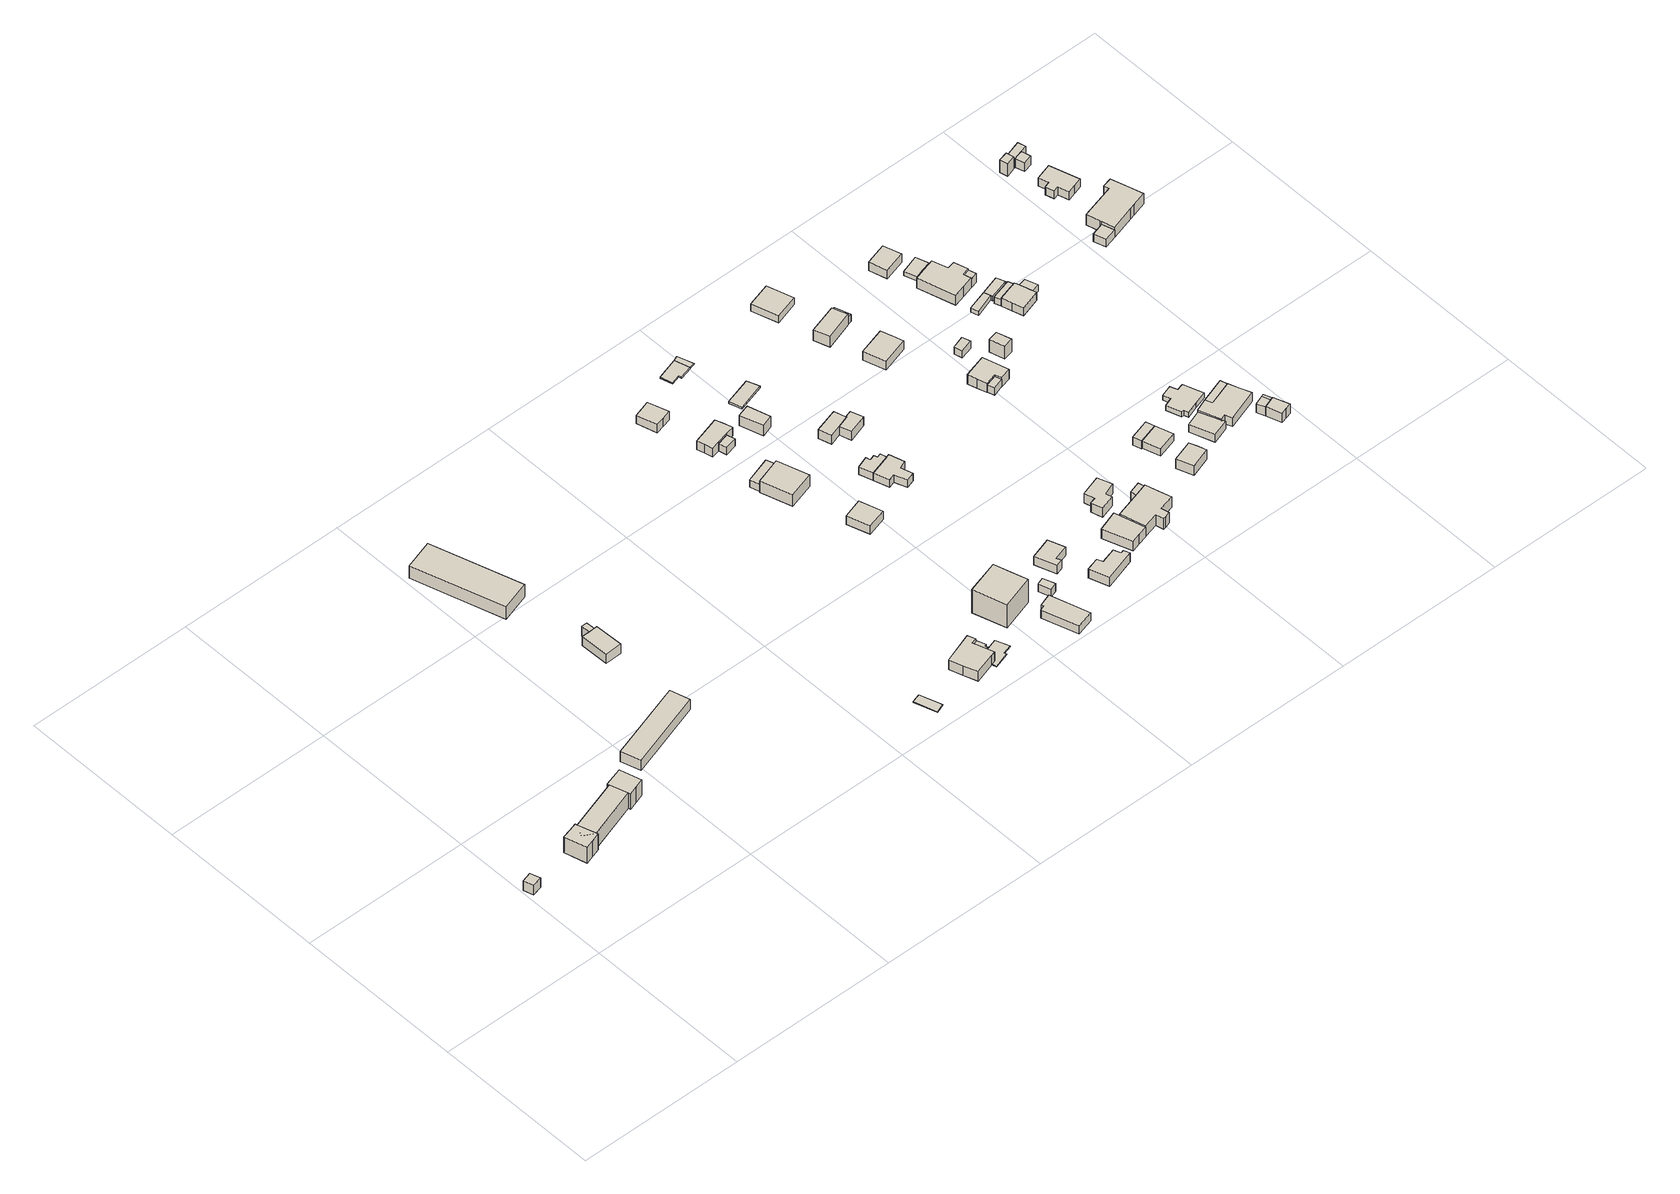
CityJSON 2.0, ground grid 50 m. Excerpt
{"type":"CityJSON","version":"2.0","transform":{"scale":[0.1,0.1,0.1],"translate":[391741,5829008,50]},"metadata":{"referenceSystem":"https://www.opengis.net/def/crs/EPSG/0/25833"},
"CityObjects":{
"building1":{"type":"Building","attributes":{"Gemeindeschluessel":"11000003","BezugspunktDach":"2200","function":"31001_3212","measuredHeight":3.29,"storeysAboveGround":1},"address":[{"country":"Germany","locality":"Berlin","thoroughfareNumber":"189 (9)","thoroughfareName":"Dietzgenstraße"}],"geometry":[{"type":"Solid","lod":"1","boundaries":[[[[0,1,2,3]],[[4,5,6,7]],[[4,7,3,2]],[[5,4,2,1]],[[6,5,1,0]],[[7,6,0,3]]]]}]},
"building2":{"type":"Building","attributes":{"Gemeindeschluessel":"11000003","function":"31001_3212"},"address":[{"country":"Germany","locality":"Berlin","thoroughfareNumber":"189 (2)","thoroughfareName":"Dietzgenstraße"}],"children":["building2-1","building2-2","building2-3"]},
"building2-1":{"type":"BuildingPart","attributes":{"BezugspunktDach":"2200","measuredHeight":6.52,"storeysAboveGround":1},"parents":["building2"],"geometry":[{"type":"MultiSurface","lod":"1","boundaries":[[[8,9,10,11,12,13,14]],[[15,16,17,18,19,20,21]],[[15,21,14,13]],[[16,15,13,12]],[[17,16,12,11]],[[11,17,11,10]],[[20,19,9,8]],[[21,20,8,14]],[[18,17,11,10]],[[19,22,18,10,9]]]}]},
"building2-2":{"type":"BuildingPart","attributes":{"BezugspunktDach":"2200","measuredHeight":6.52,"storeysAboveGround":1},"parents":["building2"],"geometry":[{"type":"MultiSurface","lod":"1","boundaries":[[[11,9,23,24,25,26,27,28]],[[29,30,31,32,33,19,17,34]],[[29,34,28,27]],[[30,29,27,26]],[[31,30,26,25]],[[32,31,25,24]],[[33,32,24,23]],[[19,33,23,9]],[[19,18,17]],[[34,17,11,28]],[[17,18,10,11]],[[9,10,18,19]]]}]},
"building2-3":{"type":"BuildingPart","attributes":{"BezugspunktDach":"2200","measuredHeight":6.48,"storeysAboveGround":1},"parents":["building2"],"geometry":[{"type":"Solid","lod":"1","boundaries":[[[[35,36,37,38,39,40,41,42,43]],[[44,45,16,15,20,46,47,48,49]],[[44,49,43,42]],[[45,44,42,41]],[[16,45,41,40]],[[15,16,40,39]],[[20,15,39,38]],[[46,20,38,37]],[[47,46,37,36]],[[48,47,36,35]],[[49,48,35,43]]]]}]},
"building3":{"type":"Building","attributes":{"Gemeindeschluessel":"11000003","BezugspunktDach":"2200","function":"31001_2000","measuredHeight":3.49,"storeysAboveGround":1},"address":[{"country":"Germany","locality":"Berlin","thoroughfareNumber":"189 (1)","thoroughfareName":"Dietzgenstraße"}],"geometry":[{"type":"Solid","lod":"1","boundaries":[[[[50,51,52,53]],[[54,55,56,57]],[[54,57,53,52]],[[55,54,52,51]],[[56,55,51,50]],[[57,56,50,53]]]]}]},
"building4":{"type":"Building","attributes":{"Gemeindeschluessel":"11000003","BezugspunktDach":"2200","function":"31001_3212","measuredHeight":3.18,"storeysAboveGround":1},"address":[{"country":"Germany","locality":"Berlin","thoroughfareNumber":"189 (8)","thoroughfareName":"Dietzgenstraße"}],"geometry":[{"type":"Solid","lod":"1","boundaries":[[[[58,59,60,61,62,63]],[[64,65,66,67,68,69]],[[64,69,63,62]],[[65,64,62,61]],[[66,65,61,60]],[[67,66,60,59]],[[68,67,59,58]],[[69,68,58,63]]]]}]},
"building5":{"type":"Building","attributes":{"Gemeindeschluessel":"11000003","BezugspunktDach":"2200","function":"31001_3212","measuredHeight":4.69,"storeysAboveGround":1},"address":[{"country":"Germany","locality":"Berlin","thoroughfareNumber":"187","thoroughfareName":"Dietzgenstraße"}],"geometry":[{"type":"Solid","lod":"1","boundaries":[[[[70,71,72,73]],[[74,75,76,77]],[[74,77,73,72]],[[75,74,72,71]],[[76,75,71,70]],[[77,76,70,73]]]]}]},
"building6":{"type":"Building","attributes":{"Gemeindeschluessel":"11000003","BezugspunktDach":"2200","function":"51009_1610","measuredHeight":3.27,"storeysAboveGround":0},"address":[{"country":"Germany","locality":"Berlin"}],"geometry":[{"type":"Solid","lod":"1","boundaries":[[[[62,61,78,79]],[[80,81,82,83]],[[80,83,79,78]],[[81,80,78,61]],[[82,81,61,62]],[[83,82,62,79]]]]}]},
"building7":{"type":"Building","attributes":{"Gemeindeschluessel":"11000003","BezugspunktDach":"2200","function":"31001_1312","measuredHeight":0.231,"storeysAboveGround":1},"address":[{"country":"Germany","locality":"Berlin","thoroughfareNumber":"2","thoroughfareName":"Buntsteinweg"}],"geometry":[{"type":"Solid","lod":"1","boundaries":[[[[84,85,86,87]],[[88,89,90,91]],[[88,91,87,86]],[[89,88,86,85]],[[90,89,85,84]],[[91,90,84,87]]]]}]},
"building8":{"type":"Building","attributes":{"Gemeindeschluessel":"11000003","BezugspunktDach":"2200","function":"31001_1010","measuredHeight":4.53,"storeysAboveGround":1},"address":[{"country":"Germany","locality":"Berlin","thoroughfareNumber":"4","thoroughfareName":"Buntsteinweg"}],"geometry":[{"type":"Solid","lod":"1","boundaries":[[[[92,93,94,95,96,97,98,99,100,101]],[[102,103,104,105,106,107,108,109,110,111]],[[102,111,101,100]],[[103,102,100,99]],[[104,103,99,98]],[[105,104,98,97]],[[106,105,97,96]],[[107,106,96,95]],[[108,107,95,94]],[[109,108,94,93]],[[110,109,93,92]],[[111,110,92,101]]]]}]},
"building9":{"type":"Building","attributes":{"Gemeindeschluessel":"11000003","BezugspunktDach":"2200","function":"51009_1610","measuredHeight":2.45,"storeysAboveGround":0},"address":[{"country":"Germany","locality":"Berlin"}],"geometry":[{"type":"Solid","lod":"1","boundaries":[[[[112,113,114,115,116,117,118,119]],[[103,120,121,122,123,124,106,104]],[[103,104,119,118]],[[120,103,118,117]],[[121,120,117,116]],[[122,121,116,115]],[[123,122,115,114]],[[124,123,114,113]],[[106,124,113,112]],[[104,106,112,119]]]]}]},
"building10":{"type":"Building","attributes":{"Gemeindeschluessel":"11000003","BezugspunktDach":"2200","function":"31001_2000","measuredHeight":0.295,"storeysAboveGround":1},"address":[{"country":"Germany","locality":"Berlin","thoroughfareNumber":"4 (1)","thoroughfareName":"Buntsteinweg"}],"geometry":[{"type":"Solid","lod":"1","boundaries":[[[[125,126,127,128,129,130,131,132,133,134]],[[107,106,135,123,136,137,138,139,140,108]],[[107,108,134,133]],[[106,107,133,132]],[[135,106,132,131]],[[123,135,131,130]],[[136,123,130,129]],[[137,136,129,128]],[[138,137,128,127]],[[139,138,127,126]],[[140,139,126,125]],[[108,140,125,134]]]]}]},
"building11":{"type":"Building","attributes":{"Gemeindeschluessel":"11000003","BezugspunktDach":"2200","function":"31001_1010","measuredHeight":10.44,"storeysAboveGround":1},"address":[{"country":"Germany","locality":"Berlin","thoroughfareNumber":"6","thoroughfareName":"Buntsteinweg"}],"geometry":[{"type":"Solid","lod":"1","boundaries":[[[[141,142,143,144,145]],[[146,147,148,149,150]],[[146,150,145,144]],[[147,146,144,143]],[[148,147,143,142]],[[149,148,142,141]],[[150,149,141,145]]]]}]},
"building12":{"type":"Building","attributes":{"Gemeindeschluessel":"11000003","BezugspunktDach":"2200","function":"31001_1312","measuredHeight":2.86,"storeysAboveGround":1},"address":[{"country":"Germany","locality":"Berlin","thoroughfareNumber":"5","thoroughfareName":"Marmorweg"}],"geometry":[{"type":"Solid","lod":"1","boundaries":[[[[151,152,153,154,155,156]],[[157,158,159,160,161,162]],[[157,162,156,155]],[[158,157,155,154]],[[159,158,154,153]],[[160,159,153,152]],[[161,160,152,151]],[[162,161,151,156]]]]}]},
"building13":{"type":"Building","attributes":{"Gemeindeschluessel":"11000003","BezugspunktDach":"2200","function":"31001_2463","measuredHeight":2.81,"storeysAboveGround":1},"address":[{"country":"Germany","locality":"Berlin","thoroughfareNumber":"4 (1)","thoroughfareName":"Lehmweg"}],"geometry":[{"type":"Solid","lod":"1","boundaries":[[[[163,164,165,166]],[[167,168,169,170]],[[167,170,166,165]],[[168,167,165,164]],[[169,168,164,163]],[[170,169,163,166]]]]}]},
"building14":{"type":"Building","attributes":{"Gemeindeschluessel":"11000003","BezugspunktDach":"2200","function":"31001_1312","measuredHeight":4.34,"storeysAboveGround":1},"address":[{"country":"Germany","locality":"Berlin","thoroughfareNumber":"4","thoroughfareName":"Lehmweg"}],"geometry":[{"type":"Solid","lod":"1","boundaries":[[[[171,172,173,174]],[[175,176,177,178]],[[175,178,174,173]],[[176,175,173,172]],[[177,176,172,171]],[[178,177,171,174]]]]}]},
"building15":{"type":"Building","attributes":{"Gemeindeschluessel":"11000003","BezugspunktDach":"2200","function":"31001_1312","measuredHeight":2.88,"storeysAboveGround":1},"address":[{"country":"Germany","locality":"Berlin","thoroughfareNumber":"3","thoroughfareName":"Buntsteinweg"}],"geometry":[{"type":"Solid","lod":"1","boundaries":[[[[179,180,181,182]],[[183,184,185,186]],[[183,186,182,181]],[[184,183,181,180]],[[185,184,180,179]],[[186,185,179,182]]]]}]},
"building16":{"type":"Building","attributes":{"Gemeindeschluessel":"11000003","BezugspunktDach":"2200","function":"31001_1312","measuredHeight":3.34,"storeysAboveGround":1},"address":[{"country":"Germany","locality":"Berlin","thoroughfareNumber":"8","thoroughfareName":"Lehmweg"}],"geometry":[{"type":"Solid","lod":"1","boundaries":[[[[187,188,189,190,191,192]],[[193,194,195,196,197,198]],[[193,198,192,191]],[[194,193,191,190]],[[195,194,190,189]],[[196,195,189,188]],[[197,196,188,187]],[[198,197,187,192]]]]}]},
"building17":{"type":"Building","attributes":{"Gemeindeschluessel":"11000003","BezugspunktDach":"2200","function":"31001_2000","measuredHeight":2.69,"storeysAboveGround":1},"address":[{"country":"Germany","locality":"Berlin","thoroughfareNumber":"6 (1)","thoroughfareName":"Buntsteinweg"}],"geometry":[{"type":"Solid","lod":"1","boundaries":[[[[199,200,201,202]],[[203,204,205,206]],[[203,206,202,201]],[[204,203,201,200]],[[205,204,200,199]],[[206,205,199,202]]]]}]},
"building18":{"type":"Building","attributes":{"Gemeindeschluessel":"11000003","BezugspunktDach":"2200","function":"51009_1610","measuredHeight":2.55,"storeysAboveGround":0},"address":[{"country":"Germany","locality":"Berlin"}],"geometry":[{"type":"Solid","lod":"1","boundaries":[[[[207,208,209,210]],[[211,212,213,214]],[[211,214,210,209]],[[212,211,209,208]],[[213,212,208,207]],[[214,213,207,210]]]]}]},
"building19":{"type":"Building","attributes":{"Gemeindeschluessel":"11000003","BezugspunktDach":"2200","function":"31001_1312","measuredHeight":3.28,"storeysAboveGround":1},"address":[{"country":"Germany","locality":"Berlin","thoroughfareNumber":"6","thoroughfareName":"Lehmweg"}],"geometry":[{"type":"Solid","lod":"1","boundaries":[[[[215,216,217,218,219,220,221,222]],[[223,224,225,226,227,228,229,230]],[[223,230,222,221]],[[224,223,221,220]],[[225,224,220,219]],[[226,225,219,218]],[[227,226,218,217]],[[228,227,217,216]],[[229,228,216,215]],[[230,229,215,222]]]]}]},
"building20":{"type":"Building","attributes":{"Gemeindeschluessel":"11000003","BezugspunktDach":"2200","function":"31001_1312","measuredHeight":2.91,"storeysAboveGround":1},"address":[{"country":"Germany","locality":"Berlin","thoroughfareNumber":"8","thoroughfareName":"Buntsteinweg"}],"geometry":[{"type":"Solid","lod":"1","boundaries":[[[[231,232,233,234,235,236]],[[237,238,239,240,241,242]],[[237,242,236,235]],[[238,237,235,234]],[[239,238,234,233]],[[240,239,233,232]],[[241,240,232,231]],[[242,241,231,236]]]]}]},
"building21":{"type":"Building","attributes":{"Gemeindeschluessel":"11000003","BezugspunktDach":"2200","function":"31001_1312","measuredHeight":4,"storeysAboveGround":1},"address":[{"country":"Germany","locality":"Berlin","thoroughfareNumber":"6 (1)","thoroughfareName":"Tonweg"}],"geometry":[{"type":"Solid","lod":"1","boundaries":[[[[243,244,245,246]],[[247,248,249,250]],[[247,250,246,245]],[[248,247,245,244]],[[249,248,244,243]],[[250,249,243,246]]]]}]},
"building22":{"type":"Building","attributes":{"Gemeindeschluessel":"11000003","BezugspunktDach":"2200","function":"31001_2000","measuredHeight":2.61,"storeysAboveGround":1},"address":[{"country":"Germany","locality":"Berlin","thoroughfareNumber":"5 (1)","thoroughfareName":"Buntsteinweg"}],"geometry":[{"type":"Solid","lod":"1","boundaries":[[[[251,252,253,254,255,256,257,258]],[[259,260,261,262,263,264,265,266]],[[259,266,258,257]],[[260,259,257,256]],[[261,260,256,255]],[[262,261,255,254]],[[263,262,254,253]],[[264,263,253,252]],[[265,264,252,251]],[[266,265,251,258]]]]}]},
"building23":{"type":"Building","attributes":{"Gemeindeschluessel":"11000003","BezugspunktDach":"2200","function":"31001_1312","measuredHeight":2.62,"storeysAboveGround":1},"address":[{"country":"Germany","locality":"Berlin","thoroughfareNumber":"5","thoroughfareName":"Buntsteinweg"}],"geometry":[{"type":"Solid","lod":"1","boundaries":[[[[267,268,269,270,271,272,273,252,251]],[[264,274,275,276,277,278,279,280,265]],[[264,265,251,252]],[[274,264,252,273]],[[275,274,273,272]],[[276,275,272,271]],[[277,276,271,270]],[[278,277,270,269]],[[279,278,269,268]],[[280,279,268,267]],[[265,280,267,251]]]]}]},
"building24":{"type":"Building","attributes":{"Gemeindeschluessel":"11000003","BezugspunktDach":"2200","function":"31001_1312","measuredHeight":3.04,"storeysAboveGround":1},"address":[{"country":"Germany","locality":"Berlin","thoroughfareNumber":"7","thoroughfareName":"Marmorweg"}],"geometry":[{"type":"Solid","lod":"1","boundaries":[[[[281,282,283,284,285,286,287,288]],[[289,290,291,292,293,294,295,296]],[[289,296,288,287]],[[290,289,287,286]],[[291,290,286,285]],[[292,291,285,284]],[[293,292,284,283]],[[294,293,283,282]],[[295,294,282,281]],[[296,295,281,288]]]]}]},
"building25":{"type":"Building","attributes":{"Gemeindeschluessel":"11000003","BezugspunktDach":"2200","function":"31001_1312","measuredHeight":0.378,"storeysAboveGround":1},"address":[{"country":"Germany","locality":"Berlin","thoroughfareNumber":"4","thoroughfareName":"Tonweg"}],"geometry":[{"type":"Solid","lod":"1","boundaries":[[[[297,298,299,300,301,302]],[[303,304,305,306,307,308]],[[303,308,302,301]],[[304,303,301,300]],[[305,304,300,299]],[[306,305,299,298]],[[307,306,298,297]],[[308,307,297,302]]]]}]},
"building26":{"type":"Building","attributes":{"Gemeindeschluessel":"11000003","BezugspunktDach":"2200","function":"31001_1312","measuredHeight":0.615,"storeysAboveGround":1},"address":[{"country":"Germany","locality":"Berlin","thoroughfareNumber":"6","thoroughfareName":"Tonweg"}],"geometry":[{"type":"Solid","lod":"1","boundaries":[[[[309,310,311,312]],[[313,314,315,316]],[[313,316,312,311]],[[314,313,311,310]],[[315,314,310,309]],[[316,315,309,312]]]]}]},
"building27":{"type":"Building","attributes":{"Gemeindeschluessel":"11000003","BezugspunktDach":"2200","function":"51009_1610","measuredHeight":0.325,"storeysAboveGround":0},"address":[{"country":"Germany","locality":"Berlin"}],"geometry":[{"type":"Solid","lod":"1","boundaries":[[[[300,317,318,301]],[[319,320,321,322]],[[319,322,301,318]],[[320,319,318,317]],[[321,320,317,300]],[[322,321,300,301]]]]}]},
"building28":{"type":"Building","attributes":{"Gemeindeschluessel":"11000003","function":"31001_1312"},"address":[{"country":"Germany","locality":"Berlin","thoroughfareNumber":"8","thoroughfareName":"Tonweg"}],"children":["building28-1","building28-2"]},
"building28-1":{"type":"BuildingPart","attributes":{"BezugspunktDach":"2200","measuredHeight":3.11,"storeysAboveGround":1},"parents":["building28"],"geometry":[{"type":"MultiSurface","lod":"1","boundaries":[[[323,324,325,326,327,328]],[[329,330,331,332,333,334]],[[329,334,328,327]],[[330,329,327,326]],[[333,332,324,323]],[[334,333,323,328]],[[331,330,326,325]],[[332,331,325,324,335]]]}]},
"building28-2":{"type":"BuildingPart","attributes":{"BezugspunktDach":"2200","measuredHeight":3.11,"storeysAboveGround":1},"parents":["building28"],"geometry":[{"type":"MultiSurface","lod":"1","boundaries":[[[336,337,338,326,325,324]],[[331,330,339,340,341,332]],[[339,330,326,338]],[[340,339,338,337]],[[341,340,337,336]],[[332,341,336,324]],[[331,332,324,325,342]],[[330,331,325,326]]]}]},
"building29":{"type":"Building","attributes":{"Gemeindeschluessel":"11000003","BezugspunktDach":"2200","function":"31001_2000","measuredHeight":4.1,"storeysAboveGround":1},"address":[{"country":"Germany","locality":"Berlin","thoroughfareNumber":"9 (1)","thoroughfareName":"Marmorweg"}],"geometry":[{"type":"Solid","lod":"1","boundaries":[[[[343,344,345,346,347]],[[348,349,350,351,352]],[[348,352,347,346]],[[349,348,346,345]],[[350,349,345,344]],[[351,350,344,343]],[[352,351,343,347]]]]}]},
"building30":{"type":"Building","attributes":{"Gemeindeschluessel":"11000003","BezugspunktDach":"2200","function":"31001_1312","measuredHeight":3.29,"storeysAboveGround":1},"address":[{"country":"Germany","locality":"Berlin","thoroughfareNumber":"10","thoroughfareName":"Buntsteinweg"}],"geometry":[{"type":"Solid","lod":"1","boundaries":[[[[353,354,355,356,357,358,359,360]],[[361,362,363,364,365,366,367,368]],[[361,368,360,359]],[[362,361,359,358]],[[363,362,358,357]],[[364,363,357,356]],[[365,364,356,355]],[[366,365,355,354]],[[367,366,354,353]],[[368,367,353,360]]]]}]},
"building31":{"type":"Building","attributes":{"Gemeindeschluessel":"11000003","BezugspunktDach":"2200","function":"31001_1010","measuredHeight":4.32,"storeysAboveGround":1},"address":[{"country":"Germany","locality":"Berlin","thoroughfareNumber":"9","thoroughfareName":"Marmorweg"}],"geometry":[{"type":"Solid","lod":"1","boundaries":[[[[369,370,371,372,373,374,375,376,377,378,379,380]],[[381,382,383,384,385,386,387,388,389,390,391,392]],[[381,392,380,379]],[[382,381,379,378]],[[383,382,378,377]],[[384,383,377,376]],[[385,384,376,375]],[[386,385,375,374]],[[387,386,374,373]],[[388,387,373,372]],[[389,388,372,371]],[[390,389,371,370]],[[391,390,370,369]],[[392,391,369,380]]]]}]},
"building32":{"type":"Building","attributes":{"Gemeindeschluessel":"11000003","BezugspunktDach":"2200","function":"51009_1610","measuredHeight":3.22,"storeysAboveGround":0},"address":[{"country":"Germany","locality":"Berlin"}],"geometry":[{"type":"Solid","lod":"1","boundaries":[[[[393,394,395,396]],[[397,382,381,398]],[[397,398,396,395]],[[382,397,395,394]],[[381,382,394,393]],[[398,381,393,396]]]]}]},
"building33":{"type":"Building","attributes":{"Gemeindeschluessel":"11000003","BezugspunktDach":"2200","function":"31001_1312","measuredHeight":2.38,"storeysAboveGround":1},"address":[{"country":"Germany","locality":"Berlin","thoroughfareNumber":"3","thoroughfareName":"Tonweg"}],"geometry":[{"type":"Solid","lod":"1","boundaries":[[[[399,400,401,402]],[[403,404,405,406]],[[403,406,402,401]],[[404,403,401,400]],[[405,404,400,399]],[[406,405,399,402]]]]}]},
"building34":{"type":"Building","attributes":{"Gemeindeschluessel":"11000003","BezugspunktDach":"2200","function":"31001_1312","measuredHeight":4.05,"storeysAboveGround":1},"address":[{"country":"Germany","locality":"Berlin","thoroughfareNumber":"5","thoroughfareName":"Tonweg"}],"geometry":[{"type":"Solid","lod":"1","boundaries":[[[[407,408,409,410,411]],[[412,413,414,415,416]],[[412,416,411,410]],[[413,412,410,409]],[[414,413,409,408]],[[415,414,408,407]],[[416,415,407,411]]]]}]},
"building35":{"type":"Building","attributes":{"Gemeindeschluessel":"11000003","BezugspunktDach":"2200","function":"31001_1312","measuredHeight":3.37,"storeysAboveGround":1},"address":[{"country":"Germany","locality":"Berlin","thoroughfareNumber":"7","thoroughfareName":"Tonweg"}],"geometry":[{"type":"Solid","lod":"1","boundaries":[[[[417,418,419,420,421]],[[422,423,424,425,426]],[[422,426,421,420]],[[423,422,420,419]],[[424,423,419,418]],[[425,424,418,417]],[[426,425,417,421]]]]}]},
"building36":{"type":"Building","attributes":{"Gemeindeschluessel":"11000003","BezugspunktDach":"2200","function":"51009_1610","measuredHeight":2.5,"storeysAboveGround":0},"address":[{"country":"Germany","locality":"Berlin"}],"geometry":[{"type":"Solid","lod":"1","boundaries":[[[[427,428,429,430]],[[431,432,433,434]],[[431,434,430,429]],[[432,431,429,428]],[[433,432,428,427]],[[434,433,427,430]]]]}]},
"building37":{"type":"Building","attributes":{"Gemeindeschluessel":"11000003","BezugspunktDach":"2200","function":"51009_1610","measuredHeight":2.54,"storeysAboveGround":0},"address":[{"country":"Germany","locality":"Berlin"}],"geometry":[{"type":"Solid","lod":"1","boundaries":[[[[435,436,437,438]],[[439,440,441,442]],[[439,442,438,437]],[[440,439,437,436]],[[441,440,436,435]],[[442,441,435,438]]]]}]},
"building38":{"type":"Building","attributes":{"Gemeindeschluessel":"11000003","BezugspunktDach":"2200","function":"31001_1010","measuredHeight":4.93,"storeysAboveGround":1},"address":[{"country":"Germany","locality":"Berlin","thoroughfareNumber":"7","thoroughfareName":"Buntsteinweg"}],"geometry":[{"type":"Solid","lod":"1","boundaries":[[[[443,444,445,446,447,448,449,450]],[[451,452,453,454,455,456,457,458]],[[451,458,450,449]],[[452,451,449,448]],[[453,452,448,447]],[[454,453,447,446]],[[455,454,446,445]],[[456,455,445,444]],[[457,456,444,443]],[[458,457,443,450]]]]}]},
"building39":{"type":"Building","attributes":{"Gemeindeschluessel":"11000003","BezugspunktDach":"2200","function":"31001_1312","measuredHeight":3.97,"storeysAboveGround":1},"address":[{"country":"Germany","locality":"Berlin","thoroughfareNumber":"11","thoroughfareName":"Marmorweg"}],"geometry":[{"type":"Solid","lod":"1","boundaries":[[[[459,460,461,462,463]],[[464,465,466,467,468]],[[464,468,463,462]],[[465,464,462,461]],[[466,465,461,460]],[[467,466,460,459]],[[468,467,459,463]]]]}]},
"building40":{"type":"Building","attributes":{"Gemeindeschluessel":"11000003","BezugspunktDach":"2200","function":"51009_1610","measuredHeight":2.83,"storeysAboveGround":0},"address":[{"country":"Germany","locality":"Berlin"}],"geometry":[{"type":"Solid","lod":"1","boundaries":[[[[469,470,471,472]],[[473,474,475,476]],[[473,476,472,471]],[[474,473,471,470]],[[475,474,470,469]],[[476,475,469,472]]]]}]},
"building41":{"type":"Building","attributes":{"Gemeindeschluessel":"11000003","BezugspunktDach":"2200","function":"31001_1312","measuredHeight":2.53,"storeysAboveGround":1},"address":[{"country":"Germany","locality":"Berlin","thoroughfareNumber":"12","thoroughfareName":"Buntsteinweg"}],"geometry":[{"type":"Solid","lod":"1","boundaries":[[[[477,478,470,469]],[[479,480,481,482]],[[479,482,469,470]],[[480,479,470,478]],[[481,480,478,477]],[[482,481,477,469]]]]}]},
"building42":{"type":"Building","attributes":{"Gemeindeschluessel":"11000003","BezugspunktDach":"2200","function":"31001_2723","measuredHeight":2.58,"storeysAboveGround":1},"address":[{"country":"Germany","locality":"Berlin","thoroughfareNumber":"7 (2)","thoroughfareName":"Buntsteinweg"}],"geometry":[{"type":"Solid","lod":"1","boundaries":[[[[483,484,485,486]],[[487,488,489,490]],[[487,490,486,485]],[[488,487,485,484]],[[489,488,484,483]],[[490,489,483,486]]]]}]},
"building43":{"type":"Building","attributes":{"Gemeindeschluessel":"11000003","BezugspunktDach":"2200","function":"31001_2000","measuredHeight":4.39,"storeysAboveGround":1},"address":[{"country":"Germany","locality":"Berlin","thoroughfareNumber":"7 (1)","thoroughfareName":"Buntsteinweg"}],"geometry":[{"type":"Solid","lod":"1","boundaries":[[[[491,492,493,494]],[[495,496,497,498]],[[495,498,494,493]],[[496,495,493,492]],[[497,496,492,491]],[[498,497,491,494]]]]}]},
"building44":{"type":"Building","attributes":{"Gemeindeschluessel":"11000003","BezugspunktDach":"2200","function":"31001_1312","measuredHeight":2.88,"storeysAboveGround":1},"address":[{"country":"Germany","locality":"Berlin","thoroughfareNumber":"10","thoroughfareName":"Schiefertonweg"}],"geometry":[{"type":"Solid","lod":"1","boundaries":[[[[499,500,501,502,503,504,505,506,507,508,509,510]],[[511,512,513,514,515,516,517,518,519,520,521,522]],[[511,522,510,509]],[[512,511,509,508]],[[513,512,508,507]],[[514,513,507,506]],[[515,514,506,505]],[[516,515,505,504]],[[517,516,504,503]],[[518,517,503,502]],[[519,518,502,501]],[[520,519,501,500]],[[521,520,500,499]],[[522,521,499,510]]]]}]},
"building45":{"type":"Building","attributes":{"Gemeindeschluessel":"11000003","function":"31001_1010"},"address":[{"country":"Germany","locality":"Berlin","thoroughfareNumber":"13","thoroughfareName":"Marmorweg"}],"children":["building45-1","building45-2"]},
"building45-1":{"type":"BuildingPart","attributes":{"BezugspunktDach":"2200","measuredHeight":3.73,"storeysAboveGround":1},"parents":["building45"],"geometry":[{"type":"MultiSurface","lod":"1","boundaries":[[[523,524,525,526,527,528,529,530,531,532,533]],[[534,535,536,537,538,539,540,541,542,543,544]],[[534,544,533,532]],[[535,534,532,531]],[[536,535,531,530]],[[537,536,530,529]],[[538,537,529,528]],[[539,538,528,527]],[[540,539,527,526]],[[541,540,526,525]],[[545,546,541,525,524]],[[547,545,542,524,523]],[[544,543,523,533]],[[542,541,546,545]],[[543,542,545,547]]]}]},
"building45-2":{"type":"BuildingPart","attributes":{"BezugspunktDach":"2200","measuredHeight":2.75,"storeysAboveGround":1},"parents":["building45"],"geometry":[{"type":"MultiSurface","lod":"1","boundaries":[[[548,549,546,547,550]],[[543,541,551,552,553]],[[543,553,550,547]],[[551,541,546,549]],[[552,551,549,548]],[[553,552,548,550]],[[541,542,545,546]],[[543,547,545,542]]]}]},
"building46":{"type":"Building","attributes":{"Gemeindeschluessel":"11000003","BezugspunktDach":"2200","function":"31001_1312","measuredHeight":2.94,"storeysAboveGround":1},"address":[{"country":"Germany","locality":"Berlin","thoroughfareNumber":"4","thoroughfareName":"Schiefertonweg"}],"geometry":[{"type":"Solid","lod":"1","boundaries":[[[[554,555,556,557]],[[558,559,560,561]],[[558,561,557,556]],[[559,558,556,555]],[[560,559,555,554]],[[561,560,554,557]]]]}]},
"building47":{"type":"Building","attributes":{"Gemeindeschluessel":"11000003","BezugspunktDach":"2200","function":"31001_2000","measuredHeight":1.53,"storeysAboveGround":1},"address":[{"country":"Germany","locality":"Berlin","thoroughfareNumber":"6 (2)","thoroughfareName":"Schiefertonweg"}],"geometry":[{"type":"Solid","lod":"1","boundaries":[[[[562,563,564,565]],[[566,567,568,569]],[[566,569,565,564]],[[567,566,564,563]],[[568,567,563,562]],[[569,568,562,565]]]]}]},
"building48":{"type":"Building","attributes":{"Gemeindeschluessel":"11000003","BezugspunktDach":"2200","function":"31001_1010","measuredHeight":4.15,"storeysAboveGround":1},"address":[{"country":"Germany","locality":"Berlin","thoroughfareNumber":"6","thoroughfareName":"Schiefertonweg"}],"geometry":[{"type":"Solid","lod":"1","boundaries":[[[[570,571,572,573,574,575,576,577,578,579]],[[580,581,582,583,584,585,586,587,588,589]],[[580,589,579,578]],[[581,580,578,577]],[[582,581,577,576]],[[583,582,576,575]],[[584,583,575,574]],[[585,584,574,573]],[[586,585,573,572]],[[587,586,572,571]],[[588,587,571,570]],[[589,588,570,579]]]]}]},
"building49":{"type":"Building","attributes":{"Gemeindeschluessel":"11000003","BezugspunktDach":"2200","function":"31001_2000","measuredHeight":1.72,"storeysAboveGround":1},"address":[{"country":"Germany","locality":"Berlin","thoroughfareNumber":"4 (1)","thoroughfareName":"Schiefertonweg"}],"geometry":[{"type":"Solid","lod":"1","boundaries":[[[[590,591,592,593,594]],[[595,596,597,598,599]],[[595,599,594,593]],[[596,595,593,592]],[[597,596,592,591]],[[598,597,591,590]],[[599,598,590,594]]]]}]},
"building50":{"type":"Building","attributes":{"Gemeindeschluessel":"11000003","BezugspunktDach":"2200","function":"51009_1610","measuredHeight":2.93,"storeysAboveGround":0},"address":[{"country":"Germany","locality":"Berlin"}],"geometry":[{"type":"Solid","lod":"1","boundaries":[[[[600,601,602,603]],[[604,536,535,534]],[[604,534,603,602]],[[536,604,602,601]],[[535,536,601,600]],[[534,535,600,603]]]]}]},
"building51":{"type":"Building","attributes":{"Gemeindeschluessel":"11000003","BezugspunktDach":"2200","function":"51009_1610","measuredHeight":3.14,"storeysAboveGround":0},"address":[{"country":"Germany","locality":"Berlin"}],"geometry":[{"type":"Solid","lod":"1","boundaries":[[[[605,606,607,608]],[[584,609,586,585]],[[584,585,608,607]],[[609,584,607,606]],[[586,609,606,605]],[[585,586,605,608]]]]}]},
"building52":{"type":"Building","attributes":{"Gemeindeschluessel":"11000003","BezugspunktDach":"2200","function":"51009_1610","measuredHeight":2.32,"storeysAboveGround":0},"address":[{"country":"Germany","locality":"Berlin"}],"geometry":[{"type":"Solid","lod":"1","boundaries":[[[[610,611,612,613]],[[614,615,616,617]],[[614,617,613,612]],[[615,614,612,611]],[[616,615,611,610]],[[617,616,610,613]]]]}]},
"building53":{"type":"Building","attributes":{"Gemeindeschluessel":"11000003","BezugspunktDach":"2200","function":"31001_2000","measuredHeight":1.55,"storeysAboveGround":1},"address":[{"country":"Germany","locality":"Berlin","thoroughfareNumber":"6 (1)","thoroughfareName":"Schiefertonweg"}],"geometry":[{"type":"Solid","lod":"1","boundaries":[[[[563,618,619,620,564]],[[621,622,623,567,566]],[[621,566,564,620]],[[622,621,620,619]],[[623,622,619,618]],[[567,623,618,563]],[[566,567,563,564]]]]}]},
"building54":{"type":"Building","attributes":{"Gemeindeschluessel":"11000003","BezugspunktDach":"2200","function":"31001_2723","measuredHeight":3.07,"storeysAboveGround":1},"address":[{"country":"Germany","locality":"Berlin","thoroughfareNumber":"13 (1)","thoroughfareName":"Marmorweg"}],"geometry":[{"type":"Solid","lod":"1","boundaries":[[[[624,625,626,627]],[[628,629,630,631]],[[628,631,627,626]],[[629,628,626,625]],[[630,629,625,624]],[[631,630,624,627]]]]}]},
"building55":{"type":"Building","attributes":{"Gemeindeschluessel":"11000003","BezugspunktDach":"2200","function":"51009_1611","measuredHeight":4.01,"storeysAboveGround":0},"address":[{"country":"Germany","locality":"Berlin"}],"geometry":[{"type":"Solid","lod":"1","boundaries":[[[[632,633,634,635,636,637,638]],[[639,629,640,641,642,643,630]],[[639,630,638,637]],[[629,639,637,636]],[[640,629,636,635]],[[641,640,635,634]],[[642,641,634,633]],[[643,642,633,632]],[[630,643,632,638]]]]}]},
"building56":{"type":"Building","attributes":{"Gemeindeschluessel":"11000003","function":"31001_1312"},"address":[{"country":"Germany","locality":"Berlin","thoroughfareNumber":"9","thoroughfareName":"Buntsteinweg"}],"children":["building56-1","building56-2"]},
"building56-1":{"type":"BuildingPart","attributes":{"BezugspunktDach":"2200","measuredHeight":3.25,"storeysAboveGround":1},"parents":["building56"],"geometry":[{"type":"MultiSurface","lod":"1","boundaries":[[[644,645,646,647,648,649,650,651,652,653]],[[654,655,656,657,658,659,660,661,662,663]],[[654,663,653,652]],[[655,654,652,651]],[[656,655,651,650]],[[664,665,650,649]],[[666,664,657,649,648]],[[659,658,648,647]],[[660,659,647,646]],[[661,660,646,645]],[[662,661,645,644]],[[663,662,644,653]],[[657,656,665,664]],[[658,657,664,666]]]}]},
"building56-2":{"type":"BuildingPart","attributes":{"BezugspunktDach":"2200","measuredHeight":2.38,"storeysAboveGround":1},"parents":["building56"],"geometry":[{"type":"MultiSurface","lod":"1","boundaries":[[[666,667,668,669,670,665]],[[655,671,672,659,658,656]],[[655,656,665,670]],[[671,655,670,669]],[[672,671,669,668]],[[659,672,668,667]],[[658,659,667,666]],[[665,656,657,664]],[[658,666,664,657]]]}]},
"building57":{"type":"Building","attributes":{"Gemeindeschluessel":"11000003","BezugspunktDach":"2200","function":"51009_1610","measuredHeight":3.06,"storeysAboveGround":0},"address":[{"country":"Germany","locality":"Berlin"}],"geometry":[{"type":"Solid","lod":"1","boundaries":[[[[625,673,674,626]],[[675,640,629,628]],[[675,628,626,674]],[[640,675,674,673]],[[629,640,673,625]],[[628,629,625,626]]]]}]},
"building58":{"type":"Building","attributes":{"Gemeindeschluessel":"11000003","BezugspunktDach":"2200","function":"51009_1610","measuredHeight":3.04,"storeysAboveGround":0},"address":[{"country":"Germany","locality":"Berlin"}],"geometry":[{"type":"Solid","lod":"1","boundaries":[[[[676,677,678,679]],[[680,681,682,683]],[[680,683,679,678]],[[681,680,678,677]],[[682,681,677,676]],[[683,682,676,679]]]]}]},
"building59":{"type":"Building","attributes":{"Gemeindeschluessel":"11000003","BezugspunktDach":"2200","function":"51009_1610","measuredHeight":4.36,"storeysAboveGround":0},"address":[{"country":"Germany","locality":"Berlin"}],"geometry":[{"type":"Solid","lod":"1","boundaries":[[[[684,685,686,687]],[[688,689,690,691]],[[688,691,687,686]],[[689,688,686,685]],[[690,689,685,684]],[[691,690,684,687]]]]}]},
"building60":{"type":"Building","attributes":{"Gemeindeschluessel":"11000003","BezugspunktDach":"2200","function":"31001_1010","measuredHeight":4.45,"storeysAboveGround":1},"address":[{"country":"Germany","locality":"Berlin","thoroughfareNumber":"11","thoroughfareName":"Buntsteinweg"}],"geometry":[{"type":"Solid","lod":"1","boundaries":[[[[692,693,694,695,696,697,698,699,700,701,702]],[[703,704,705,706,707,708,709,681,680,710,711]],[[703,711,702,701]],[[704,703,701,700]],[[705,704,700,699]],[[706,705,699,698]],[[707,706,698,697]],[[708,707,697,696]],[[709,708,696,695]],[[681,709,695,694]],[[680,681,694,693]],[[710,680,693,692]],[[711,710,692,702]]]]}]},
"building61":{"type":"Building","attributes":{"Gemeindeschluessel":"11000003","BezugspunktDach":"2200","function":"31001_1312","measuredHeight":4.64,"storeysAboveGround":1},"address":[{"country":"Germany","locality":"Berlin","thoroughfareNumber":"3","thoroughfareName":"Schiefertonweg"}],"geometry":[{"type":"Solid","lod":"1","boundaries":[[[[712,713,714,715,716,717,718,719,720,721]],[[722,723,724,725,726,727,728,729,730,731]],[[722,731,721,720]],[[723,722,720,719]],[[724,723,719,718]],[[725,724,718,717]],[[726,725,717,716]],[[727,726,716,715]],[[728,727,715,714]],[[729,728,714,713]],[[730,729,713,712]],[[731,730,712,721]]]]}]},
"building62":{"type":"Building","attributes":{"Gemeindeschluessel":"11000003","BezugspunktDach":"2200","function":"51009_1610","measuredHeight":3.07,"storeysAboveGround":0},"address":[{"country":"Germany","locality":"Berlin"}],"geometry":[{"type":"Solid","lod":"1","boundaries":[[[[732,733,734,735]],[[736,737,738,739]],[[736,739,735,734]],[[737,736,734,733]],[[738,737,733,732]],[[739,738,732,735]]]]}]},
"building63":{"type":"Building","attributes":{"Gemeindeschluessel":"11000003","BezugspunktDach":"2200","function":"31001_2000","measuredHeight":3.08,"storeysAboveGround":1},"address":[{"country":"Germany","locality":"Berlin","thoroughfareNumber":"1 (1)","thoroughfareName":"Schiefertonweg"}],"geometry":[{"type":"Solid","lod":"1","boundaries":[[[[740,735,734,741,742,743]],[[744,745,736,739,746,747]],[[744,747,743,742]],[[745,744,742,741]],[[736,745,741,734]],[[739,736,734,735]],[[746,739,735,740]],[[747,746,740,743]]]]}]}
},
"vertices":[
[11,249,45],[41,257,45],[32,286,45],[3,278,45],[32,286,12],[41,257,12],[11,249,12],[3,278,12],
[229,262,67],[380,311,67],[372,337,67],[364,362,67],[214,314,67],[213,314,67],[196,280,67],[213,314,13],[214,314,13],[364,362,13],[372,337,13],[380,311,13],[229,262,13],[196,280,13],[378,317,13],
[382,304,67],[408,313,67],[434,321,67],[416,384,67],[389,376,67],[362,368,67],[389,376,13],[416,384,13],[434,321,13],[408,313,13],[382,304,13],[362,368,13],
[180,240,68],[205,248,68],[230,256,68],[229,262,68],[213,314,68],[214,314,68],[212,319,68],[187,312,68],[162,305,68],[187,312,13],[212,319,13],[230,256,13],[205,248,13],[180,240,13],[162,305,13],
[487,382,52],[715,454,52],[699,512,52],[469,439,52],[699,512,17],[715,454,17],[487,382,17],[469,439,17],
[667,707,51],[717,709,51],[714,792,51],[705,792,51],[687,791,51],[665,791,51],[687,791,19],[705,792,19],[714,792,19],[717,709,19],[667,707,19],[665,791,19],
[591,986,57],[676,1012,57],[595,1275,57],[510,1249,57],[595,1275,14],[676,1012,14],[591,986,14],[510,1249,14],
[704,818,51],[687,818,51],[704,818,18],[705,792,18],[687,791,18],[687,818,18],
[1156,43,17],[1182,52,17],[1161,116,17],[1136,109,17],[1161,116,14],[1182,52,14],[1156,43,14],[1136,109,14],
[1287,93,49],[1301,54,49],[1362,73,49],[1375,77,49],[1367,103,49],[1362,117,49],[1355,136,49],[1371,141,49],[1363,163,49],[1274,133,49],[1363,163,15],[1371,141,15],[1355,136,15],[1362,117,15],[1367,103,15],[1375,77,15],[1362,73,15],[1301,54,15],[1287,93,15],[1274,133,15],
[1367,103,40],[1379,107,40],[1377,114,40],[1380,115,40],[1383,116,40],[1374,142,40],[1371,141,40],[1355,136,40],[1374,142,15],[1383,116,15],[1380,115,15],[1377,114,15],[1379,107,15],
[1366,60,18],[1413,74,18],[1410,81,18],[1437,89,18],[1422,128,18],[1377,114,18],[1379,106,18],[1367,103,18],[1375,77,18],[1362,73,18],[1379,106,15],[1422,128,15],[1437,89,15],[1410,81,15],[1413,74,15],[1366,60,15],
[1475,141,96],[1571,170,96],[1556,218,96],[1542,266,96],[1446,237,96],[1542,266,15],[1556,218,15],[1571,170,15],[1475,141,15],[1446,237,15],
[1591,8,43],[1642,22,43],[1607,135,43],[1570,123,43],[1572,116,43],[1559,111,43],[1572,116,14],[1570,123,14],[1607,135,14],[1642,22,14],[1591,8,14],[1559,111,14],
[1339,889,42],[1415,913,42],[1406,940,42],[1331,917,42],[1406,940,17],[1415,913,17],[1339,889,17],[1331,917,17],
[1367,799,54],[1443,822,54],[1415,913,54],[1339,889,54],[1415,913,14],[1443,822,14],[1367,799,14],[1339,889,14],
[1443,602,43],[1500,618,43],[1479,684,43],[1422,667,43],[1479,684,14],[1500,618,14],[1443,602,14],[1422,667,14],
[1285,1201,51],[1311,1207,51],[1337,1214,51],[1318,1274,51],[1293,1266,51],[1269,1259,51],[1293,1266,22],[1318,1274,22],[1337,1214,22],[1311,1207,22],[1285,1201,22],[1269,1259,22],
[1627,148,39],[1648,156,39],[1636,191,39],[1616,184,39],[1636,191,12],[1648,156,12],[1627,148,12],[1616,184,12],
[1362,1033,45],[1397,1042,45],[1390,1065,45],[1356,1056,45],[1390,1065,20],[1397,1042,20],[1362,1033,20],[1356,1056,20],
[1325,1073,51],[1331,1050,51],[1356,1056,51],[1390,1065,51],[1415,1071,51],[1408,1094,51],[1400,1118,51],[1319,1095,51],[1400,1118,21],[1408,1094,21],[1415,1071,21],[1390,1065,21],[1356,1056,21],[1331,1050,21],[1325,1073,21],[1319,1095,21],
[1691,198,40],[1712,204,40],[1706,217,40],[1749,230,40],[1732,278,40],[1670,259,40],[1732,278,11],[1749,230,11],[1706,217,11],[1712,204,11],[1691,198,11],[1670,259,11],
[1472,1021,55],[1506,1032,55],[1487,1097,55],[1452,1087,55],[1487,1097,19],[1506,1032,19],[1472,1021,19],[1452,1087,19],
[1570,731,42],[1631,749,42],[1626,768,42],[1614,764,42],[1611,774,42],[1595,769,42],[1592,782,42],[1558,770,42],[1592,782,16],[1595,769,16],[1611,774,16],[1614,764,16],[1626,768,16],[1631,749,16],[1570,731,16],[1558,770,16],
[1584,687,42],[1603,693,42],[1616,657,42],[1641,665,42],[1631,699,42],[1653,708,42],[1640,752,42],[1640,752,16],[1653,708,16],[1631,699,16],[1641,665,16],[1616,657,16],[1603,693,16],[1584,687,16],
[1759,81,40],[1852,110,40],[1845,127,40],[1836,124,40],[1828,145,40],[1784,132,40],[1777,149,40],[1740,138,40],[1777,149,9],[1784,132,9],[1828,145,9],[1836,124,9],[1845,127,9],[1852,110,9],[1759,81,9],[1740,138,9],
[1425,1298,27],[1451,1306,27],[1454,1297,27],[1491,1307,27],[1478,1352,27],[1415,1333,27],[1478,1352,23],[1491,1307,23],[1454,1297,23],[1451,1306,23],[1425,1298,23],[1415,1333,23],
[1494,1123,26],[1575,1147,26],[1562,1182,26],[1483,1160,26],[1562,1182,20],[1575,1147,20],[1494,1123,20],[1483,1160,20],
[1507,1311,27],[1493,1358,27],[1493,1358,24],[1507,1311,24],[1491,1307,24],[1478,1352,24],
[1578,890,47],[1612,901,47],[1647,912,47],[1646,914,47],[1636,947,47],[1567,927,47],[1636,947,16],[1646,914,16],[1647,912,16],[1612,901,16],[1578,890,16],[1567,927,16],[1612,901,21],
[1623,867,47],[1678,885,47],[1666,920,47],[1666,920,16],[1678,885,16],[1623,867,16],[1647,912,21],
[1882,131,43],[1909,139,43],[1937,146,43],[1912,235,43],[1853,215,43],[1912,235,10],[1937,146,10],[1909,139,10],[1882,131,10],[1853,215,10],
[1904,267,42],[1947,279,42],[1942,297,42],[1977,310,42],[1963,352,42],[1904,334,42],[1911,303,42],[1895,299,42],[1911,303,9],[1904,334,9],[1963,352,9],[1977,310,9],[1942,297,9],[1947,279,9],[1904,267,9],[1895,299,9],
[1927,183,48],[1937,146,48],[1980,158,48],[1986,135,48],[1994,136,48],[2010,141,48],[2004,165,48],[2050,177,48],[2039,214,48],[2029,251,48],[1995,241,48],[1917,219,48],[1995,241,11],[2029,251,11],[2039,214,11],[2050,177,11],[2004,165,11],[2010,141,11],[1994,136,11],[1986,135,11],[1980,158,11],[1937,146,11],[1927,183,11],[1917,219,11],
[1995,241,43],[2029,251,43],[2024,270,43],[1990,260,43],[2024,270,11],[1990,260,11],
[1755,1277,48],[1825,1297,48],[1801,1373,48],[1731,1353,48],[1801,1373,24],[1825,1297,24],[1755,1277,24],[1731,1353,24],
[1792,1131,61],[1876,1158,61],[1868,1179,61],[1861,1201,61],[1777,1176,61],[1861,1201,24],[1868,1179,24],[1876,1158,24],[1792,1131,24],[1777,1176,24],
[1843,984,51],[1922,1007,51],[1912,1039,51],[1902,1070,51],[1823,1048,51],[1902,1070,21],[1912,1039,21],[1922,1007,21],[1843,984,21],[1823,1048,21],
[1980,742,47],[2013,752,47],[2007,771,47],[1974,762,47],[2007,771,22],[2013,752,22],[1980,742,22],[1974,762,22],
[1876,1158,50],[1888,1161,50],[1873,1206,50],[1861,1201,50],[1873,1206,25],[1888,1161,25],[1876,1158,25],[1861,1201,25],
[1966,789,53],[1974,762,53],[2007,771,53],[2013,752,53],[2045,761,53],[2032,808,53],[2024,835,53],[1958,816,53],[2024,835,20],[2032,808,20],[2045,761,20],[2013,752,20],[2007,771,20],[1974,762,20],[1966,789,20],[1958,816,20],
[2165,222,42],[2225,242,42],[2217,266,42],[2208,289,42],[2148,270,42],[2208,289,9],[2217,266,9],[2225,242,9],[2165,222,9],[2148,270,9],
[2134,377,33],[2192,394,33],[2184,419,33],[2126,402,33],[2184,419,5],[2192,394,5],[2134,377,5],[2126,402,5],
[2150,326,33],[2208,343,33],[2192,394,8],[2208,343,8],[2150,326,8],[2134,377,8],
[2008,889,46],[2045,900,46],[2038,924,46],[2002,913,46],[2038,924,21],[2045,900,21],[2008,889,21],[2002,913,21],
[2082,817,65],[2111,824,65],[2099,867,65],[2070,860,65],[2099,867,21],[2111,824,21],[2082,817,21],[2070,860,21],
[2277,389,26],[2284,390,26],[2288,377,26],[2324,389,26],[2361,400,26],[2341,458,26],[2321,452,26],[2313,473,26],[2299,469,26],[2281,463,26],[2288,441,26],[2263,432,26],[2288,441,9],[2281,463,9],[2299,469,9],[2313,473,9],[2321,452,9],[2341,458,9],[2361,400,9],[2324,389,9],[2288,377,9],[2284,390,9],[2277,389,9],[2263,432,9],
[2301,357,39],[2320,309,39],[2325,297,39],[2339,302,39],[2347,282,39],[2440,313,39],[2428,344,39],[2416,376,39],[2345,353,39],[2338,373,39],[2301,359,39],[2338,373,8],[2345,353,8],[2416,376,8],[2428,344,8],[2440,313,8],[2347,282,8],[2339,302,8],[2325,297,8],[2320,309,8],[2301,357,8],[2301,359,8],[2320,309,35],[2325,297,35],[2301,357,35],
[2280,271,35],[2329,287,35],[2255,341,35],[2329,287,8],[2280,271,8],[2255,341,8],
[2053,1211,52],[2116,1228,52],[2101,1280,52],[2038,1262,52],[2101,1280,22],[2116,1228,22],[2053,1211,22],[2038,1262,22],
[2134,969,36],[2192,989,36],[2186,1008,36],[2128,991,36],[2186,1008,21],[2192,989,21],[2134,969,21],[2128,991,21],
[2116,1032,57],[2150,1041,57],[2183,1050,57],[2177,1072,57],[2199,1078,57],[2187,1118,57],[2165,1113,57],[2152,1158,57],[2118,1149,57],[2085,1139,57],[2118,1149,22],[2152,1158,22],[2165,1113,22],[2187,1118,22],[2199,1078,22],[2177,1072,22],[2183,1050,22],[2150,1041,22],[2116,1032,22],[2085,1139,22],
[2100,1155,38],[2127,1163,38],[2154,1170,38],[2142,1208,38],[2089,1191,38],[2142,1208,24],[2154,1170,24],[2127,1163,24],[2100,1155,24],[2089,1191,24],
[2345,353,38],[2416,376,38],[2410,397,38],[2338,373,38],[2410,397,8],
[2183,1050,53],[2205,1056,53],[2199,1078,53],[2177,1072,53],[2205,1056,22],
[2198,957,43],[2256,974,43],[2250,991,43],[2191,975,43],[2250,991,20],[2256,974,20],[2198,957,20],[2191,975,20],
[2194,983,36],[2251,1000,36],[2242,1025,36],[2242,1025,21],[2251,1000,21],[2194,983,21],
[2430,254,40],[2456,263,40],[2448,288,40],[2421,278,40],[2448,288,9],[2456,263,9],[2430,254,9],[2421,278,9],
[2445,210,42],[2463,215,42],[2480,220,42],[2464,265,42],[2456,263,42],[2447,260,42],[2430,254,42],[2447,260,9],[2464,265,9],[2480,220,9],[2463,215,9],[2445,210,9],
[2207,927,47],[2216,896,47],[2275,914,47],[2272,926,47],[2271,925,47],[2266,944,47],[2260,963,47],[2261,963,47],[2256,974,47],[2198,957,47],[2256,974,19],[2261,963,19],[2260,963,19],[2266,944,19],[2271,925,19],[2272,926,19],[2275,914,19],[2216,896,19],[2207,927,19],[2198,957,19],[2266,944,43],[2260,963,43],[2271,925,43],
[2272,926,43],[2298,933,43],[2286,969,43],[2261,963,43],[2286,969,19],[2298,933,19],
[2464,265,40],[2455,290,40],[2455,290,9],
[2521,931,48],[2558,941,48],[2547,977,48],[2510,966,48],[2547,977,22],[2558,941,22],[2521,931,22],[2510,966,22],
[2505,1271,65],[2532,1279,65],[2527,1301,65],[2499,1294,65],[2527,1301,22],[2532,1279,22],[2505,1271,22],[2499,1294,22],
[2546,981,58],[2547,977,58],[2558,941,58],[2629,962,58],[2645,966,58],[2687,978,58],[2676,1017,58],[2660,1070,58],[2633,1063,58],[2637,1048,58],[2535,1020,58],[2637,1048,22],[2633,1063,22],[2660,1070,22],[2676,1017,22],[2687,978,22],[2645,966,22],[2629,962,22],[2546,981,22],[2535,1020,22],
[2537,1137,51],[2552,1141,51],[2561,1110,51],[2585,1117,51],[2610,1124,51],[2584,1210,51],[2561,1203,51],[2537,1196,51],[2546,1167,51],[2530,1162,51],[2546,1167,23],[2537,1196,23],[2561,1203,23],[2584,1210,23],[2610,1124,23],[2585,1117,23],[2561,1110,23],[2552,1141,23],[2537,1137,23],[2530,1162,23],
[2546,1254,54],[2572,1261,54],[2565,1288,54],[2538,1281,54],[2565,1288,23],[2572,1261,23],[2546,1254,23],[2538,1281,23],
[2532,1279,54],[2585,1294,54],[2579,1316,54],[2527,1301,54],[2579,1316,23],[2585,1294,23],[2532,1279,23],[2527,1301,23]
]}
